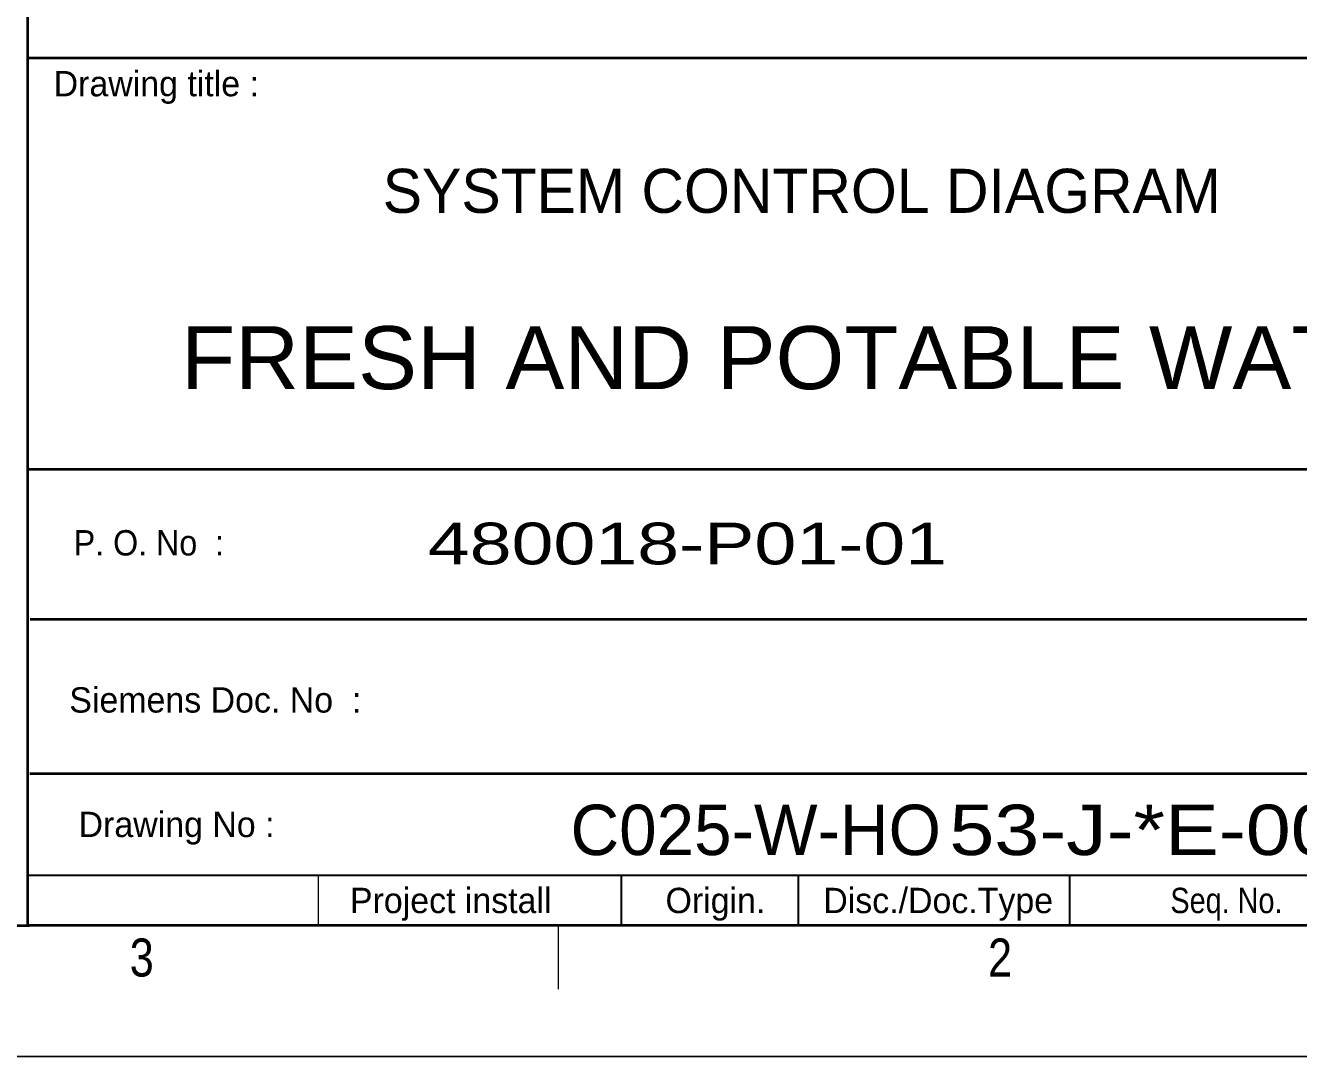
# Model space of a CAD drawing. Header units: millimetres. Extents: x 0 to 841, y 0 to 594.
# Drawn here: x 648.6 to 749.7, y 0 to 81.9 of the extents above; entities that cross this region are included whole.
import ezdxf
from ezdxf.enums import TextEntityAlignment as Align

# ---------------------------------------------------------------- set-up
doc = ezdxf.new("R2010")
doc.units = ezdxf.units.MM
doc.header["$LTSCALE"] = 0.8
for name, color, linetype, lineweight in [('1', 7, 'Continuous', 13), ('12', 7, 'Continuous', 13), ('9', 7, 'Continuous', 13)]:
    doc.layers.add(name, color=color, linetype=linetype, lineweight=lineweight)
doc.layers.add('2', color=7, linetype='Continuous')

msp = doc.modelspace()

# ---------------------------------------------------------------- linework, layer by layer
at = {"layer": '1', "lineweight": 35}
for p, q in [((829.285, 79.2724), (648.8732, 79.2724)), ((829.285, 79.2724), (648.8732, 79.2724)), ((788.5559, 46.6299), (648.822, 46.6299)), ((788.5559, 46.6299), (648.822, 46.6299)), ((789.3409, 34.6961), (648.9969, 34.6969)), ((789.3409, 34.6961), (648.9969, 34.6969)), ((829.2748, 22.463), (648.9717, 22.463)), ((829.2748, 22.463), (648.9717, 22.463)), ((648.9504, 10.3819), (10.3331, 10.3819))]:
    msp.add_line(p, q, dxfattribs=at)
at = {"layer": '1', "lineweight": 25}
for p, q in [((648.8228, 14.4087), (829.285, 14.4087)), ((648.8228, 14.4087), (829.285, 14.4087)), ((695.9488, 14.4087), (695.9488, 10.3819)), ((695.9488, 14.4087), (695.9488, 10.3819)), ((695.9488, 14.4087), (695.9488, 10.3819)), ((695.9488, 14.4087), (695.9488, 10.3819)), ((709.9819, 14.4087), (709.9819, 10.3819)), ((709.9819, 14.4087), (709.9819, 10.3819)), ((731.5331, 14.4087), (731.5331, 10.3819)), ((731.5331, 14.4087), (731.5331, 10.3819))]:
    msp.add_line(p, q, dxfattribs=at)
at = {"layer": '1'}
for p, q in [((671.8921, 10.3819), (671.8921, 14.4087)), ((671.8921, 10.3819), (671.8921, 14.4087)), ((690.937, 10.3819), (690.937, 5.348)), ((690.937, 10.3819), (690.937, 5.348))]:
    msp.add_line(p, q, dxfattribs=at)
at = {"layer": '1', "lineweight": 25}
msp.add_lwpolyline([(648.9504, 10.3819), (10.3331, 10.3819), (10.3331, 156.3638)], dxfattribs=at)
at = {"layer": '1', "lineweight": 35}
msp.add_lwpolyline([(648.8102, 84.2291), (829.2709, 84.2291), (829.2709, 10.4063), (648.8102, 10.4063)], close=True, dxfattribs=at)
at = {"layer": '12'}
msp.add_lwpolyline([(0, 594), (841, 594), (841, 0), (0, 0)], close=True, dxfattribs=at)
at = {"layer": '9'}
msp.add_lwpolyline([(0, 0), (841, 0), (841, 594), (0, 594)], close=True, dxfattribs=at)
msp.add_lwpolyline([(0, 0), (841, 0), (841, 594), (0, 594)], close=True, dxfattribs=at)

# ---------------------------------------------------------------- texts
at = {"layer": '1'}
for s, p in [('Drawing title :', (650.8654, 76.2567)), ('Drawing title :', (650.8654, 76.2567)), ('Siemens Doc. No  :', (652.111, 27.315)), ('Siemens Doc. No  :', (652.111, 27.315)), ('Drawing No :', (652.8472, 17.4291)), ('Drawing No :', (652.8472, 17.4291)), ('Project install', (674.3984, 11.3882)), ('Project install', (674.3984, 11.3882)), ('Origin.', (699.4575, 11.3882)), ('Origin.', (699.4575, 11.3882)), ('Disc./Doc.Type', (711.9866, 11.3882)), ('Disc./Doc.Type', (711.9866, 11.3882))]:
    msp.add_text(s, height=2.013, dxfattribs=at).set_placement(p)
for s, height, width, p in [('P. O. No  :', 2.013, 0.95, (652.463, 39.7906)), ('P. O. No  :', 2.013, 0.95, (652.463, 39.7906)), ('480018-P01-01', 3.313, 1.35, (680.5795, 39.085)), ('480018-P01-01', 3.313, 1.35, (680.5795, 39.085)), ('Seq. No.', 2.013, 0.85, (739.552, 11.3882)), ('Seq. No.', 2.013, 0.85, (739.552, 11.3882))]:
    msp.add_text(s, height=height, dxfattribs=dict(at, width=width)).set_placement(p)
at = {"layer": '1', "width": 0.85}
for s, p in [('3', (657.8642, 6.3543)), ('3', (657.8642, 6.3543)), ('2', (726.0248, 6.3543)), ('2', (726.0248, 6.3543))]:
    msp.add_text(s, height=3.02, dxfattribs=at).set_placement(p, align=Align.CENTER)
at = {"layer": '2'}
msp.add_text('SYSTEM CONTROL DIAGRAM', height=3.5, dxfattribs=at).set_placement((677, 67))
for s, height, width, p in [('FRESH AND POTABLE WATER SYST', 5, 1.05, (661, 53)), ('53-J-*E-001-01', 4, 1.2, (722, 16))]:
    msp.add_text(s, height=height, dxfattribs=dict(at, width=width)).set_placement(p)
msp.add_text('C025-W-HO', height=4, dxfattribs=at).set_placement((721.3354, 16), align=Align.RIGHT)

doc.saveas('drawing.dxf')
